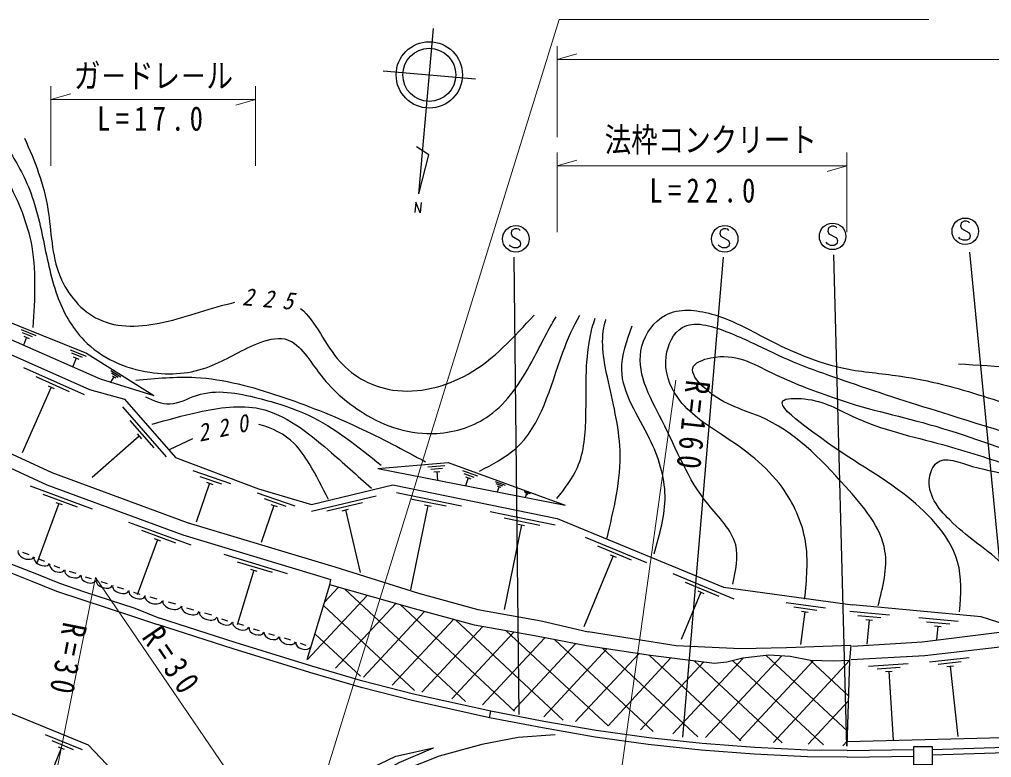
# Model space of a CAD drawing. Units: millimetres, scale not verified. Extents: x 40000 to 680000, y 20000 to 380000.
# Drawn here: x 81388 to 154718, y 289699 to 345331 of the extents above; entities that cross this region are included whole.
import ezdxf
from ezdxf.enums import TextEntityAlignment as Align

# ---------------------------------------------------------------- set-up
doc = ezdxf.new("R2010")
doc.units = ezdxf.units.MM
doc.header["$LTSCALE"] = 1000
for name, color, linetype, lineweight in [('M-BGD', 7, 'Continuous', 25), ('M-BMK-SRVR', 3, 'Continuous', 25), ('M-STR-HTXT', 7, 'Continuous', 13), ('M-STR-STRC', 7, 'Continuous', 25), ('M-TTL', 2, 'Continuous', 140)]:
    doc.layers.add(name, color=color, linetype=linetype, lineweight=lineweight)
doc.styles.add('ＭＳ ゴシック', font='')
doc.styles.get('ＭＳ ゴシック').set_extended_font_data('MS Gothic')

msp = doc.modelspace()

# ---------------------------------------------------------------- linework, layer by layer
at = {"layer": 'M-BGD'}
for p, q in [((81512, 321952), (82626, 321507)), ((82377, 321400), (81619, 321703)), ((81927, 321373), (81695, 320793)), ((81726, 321453), (82127, 321293)), ((85214, 320439), (86421, 319956)), ((86151, 319841), (85330, 320169)), ((85663, 319812), (85412, 319184)), ((85446, 319899), (85881, 319725)), ((81706, 319094), (86275, 317063)), ((82633, 318409), (85145, 317292)), ((88510, 318394), (88260, 317999)), ((88284, 318878), (89044, 318397)), ((88846, 318353), (88328, 318680)), ((88373, 318481), (88647, 318308)), ((83787, 317622), (81585, 312667)), ((83559, 317723), (84016, 317520)), ((89160, 316122), (92450, 312357)), ((89712, 315110), (91522, 313039)), ((90429, 313910), (86873, 310804)), ((90264, 314098), (90593, 313722)), ((94454, 313719), (92676, 312897)), ((112186, 311611), (113481, 311721)), ((94475, 311329), (97312, 310353)), ((108424, 311476), (122553, 308732)), ((113292, 311496), (112411, 311421)), ((112636, 311232), (113102, 311271)), ((112869, 311251), (112926, 310578)), ((114814, 311338), (115942, 310929)), ((115696, 310814), (114929, 311092)), ((95731, 310368), (94727, 307449)), ((94985, 310889), (96640, 310320)), ((95495, 310450), (95967, 310287)), ((115247, 310772), (115035, 310186)), ((115044, 310846), (115450, 310699)), ((117276, 310501), (118028, 310229)), ((117864, 310152), (117353, 310338)), ((82191, 310179), (86884, 308455)), ((83161, 309557), (85742, 308608)), ((99331, 309658), (102167, 308682)), ((109839, 309677), (114739, 308679)), ((117565, 310125), (117423, 309733)), ((117430, 310174), (117700, 310076)), ((119456, 309782), (119926, 309612)), ((119824, 309564), (119504, 309680)), ((119637, 309547), (119548, 309302)), ((119552, 309577), (119722, 309516)), ((84365, 308848), (82680, 304262)), ((84130, 308934), (84600, 308761)), ((99840, 309219), (101495, 308649)), ((100350, 308779), (100823, 308616)), ((103431, 308272), (108295, 309429)), ((104583, 308289), (107258, 308925)), ((110892, 309208), (113586, 308659)), ((111944, 308738), (112434, 308638)), ((100586, 308697), (99623, 305900)), ((105735, 308306), (106222, 308422)), ((105979, 308364), (107101, 303644)), ((112189, 308688), (110896, 302342)), ((116901, 308239), (121800, 307241)), ((89620, 307450), (94313, 305725)), ((117953, 307769), (120648, 307220)), ((119006, 307300), (119496, 307200)), ((90590, 306827), (93171, 305879)), ((119251, 307250), (117948, 300858)), ((91794, 306118), (90270, 301968)), ((91560, 306204), (92029, 306032)), ((124059, 306309), (128680, 304400)), ((82114, 304967), (81646, 305162)), ((125003, 305649), (127545, 304599)), ((83314, 304467), (82846, 304662)), ((96808, 305022), (101594, 303578)), ((97812, 304458), (100445, 303663)), ((126179, 304893), (123970, 299547)), ((125947, 304988), (126410, 304797)), ((84439, 303967), (84007, 304147)), ((85657, 303568), (85174, 303725)), ((99057, 303821), (97817, 299713)), ((98817, 303894), (99296, 303749)), ((86817, 303159), (86372, 303304)), ((88033, 302793), (87551, 302950)), ((130667, 303580), (135288, 301671)), ((131611, 302919), (134153, 301869)), ((89269, 302390), (88787, 302547)), ((90505, 301987), (90023, 302144)), ((103081, 297098), (104802, 302707)), ((104407, 301419), (105439, 302528)), ((115029, 293919), (105925, 302392)), ((132787, 302163), (131316, 298604)), ((132556, 302258), (133018, 302068)), ((91768, 301635), (91244, 301789)), ((93186, 301247), (92625, 301413)), ((103109, 297089), (107606, 301921)), ((139219, 301387), (142191, 300980)), ((94550, 300815), (94026, 300969)), ((111201, 294750), (104324, 301150)), ((105221, 296423), (109773, 301314)), ((107333, 295757), (111943, 300710)), ((118739, 293198), (110126, 301215)), ((139804, 301054), (141538, 300817)), ((140637, 300688), (140299, 298211)), ((140390, 300722), (140885, 300654)), ((144036, 300722), (147023, 300446)), ((95893, 300419), (95369, 300574)), ((97104, 299989), (96657, 300128)), ((109498, 295147), (114120, 300113)), ((122400, 292523), (114297, 300065)), ((144636, 300416), (146378, 300254)), ((145235, 300109), (145733, 300063)), ((145484, 300086), (145314, 298249)), ((149220, 300242), (152207, 299966)), ((149819, 299936), (151562, 299775)), ((98325, 299641), (97841, 299791)), ((99491, 299248), (99045, 299387)), ((111743, 294624), (116342, 299565)), ((125792, 292098), (118110, 299248)), ((150419, 299629), (150917, 299583)), ((150668, 299606), (150571, 298561)), ((100638, 298893), (100191, 299031)), ((101859, 298545), (101375, 298695)), ((107107, 295828), (103672, 299025)), ((114010, 294124), (118684, 299145)), ((116314, 293664), (121019, 298719)), ((129184, 291673), (121769, 298575)), ((103025, 298152), (102578, 298291)), ((118632, 293219), (123336, 298272)), ((120950, 292774), (125706, 297883)), ((132555, 291269), (125398, 297929)), ((123339, 292405), (128106, 297526)), ((125787, 292099), (130537, 297203)), ((135814, 290967), (128893, 297409)), ((130683, 291489), (135990, 297191)), ((138931, 290799), (132281, 296988)), ((133146, 291199), (138866, 297346)), ((142029, 290647), (135208, 296996)), ((135669, 290975), (141279, 297002)), ((143845, 291689), (137726, 297384)), ((138271, 290834), (144010, 297001)), ((143927, 294345), (141065, 297009)), ((144010, 297001), (143810, 290563)), ((150040, 296909), (153021, 297245)), ((128233, 291792), (132987, 296900)), ((145437, 296593), (148430, 296789)), ((146077, 296384), (147823, 296499)), ((150689, 296730), (152428, 296927)), ((151338, 296552), (151835, 296608)), ((151587, 296580), (152186, 291276)), ((146717, 296176), (147216, 296208)), ((146966, 296192), (147304, 291028)), ((140879, 290702), (143915, 293964)), ((116847, 292704), (116948, 293193)), ((83341, 291441), (86119, 290309)), ((121794, 291409), (119010, 291206)), ((84541, 290412), (83199, 287113)), ((83825, 290973), (85446, 290313)), ((84310, 290506), (84773, 290318)), ((140846, 290252), (136850, 290444)), ((143496, 290578), (143821, 290927)), ((155744, 290455), (150243, 290270)), ((143835, 290223), (140846, 290252)), ((143830, 289723), (148854, 289795)), ((143835, 290223), (148852, 290295)), ((155763, 290056), (150245, 289870))]:
    msp.add_line(p, q, dxfattribs=at)
for points in [[(74764, 324867), (86456, 320190), (91520, 316988)], [(74710, 324500), (76940, 323154), (80507, 321304), (87487, 318254), (91520, 316988)], [(74526, 323257), (80050, 320378), (86684, 317428), (89301, 316721), (93152, 312313), (99420, 309944), (103414, 308782), (109562, 310244), (121955, 307719), (134502, 302536), (144222, 301207)], [(73469, 316125), (75252, 315137), (83835, 311173), (94038, 307424), (105170, 304066), (111494, 302077), (115968, 300851), (120739, 299996), (124290, 299185)], [(73313, 315068), (74800, 314244), (83452, 310248), (93721, 306475), (104881, 303109)], [(108424, 311476), (113735, 311926), (122553, 308732)], [(77025, 305928), (78823, 305101), (80671, 304323), (82548, 303586), (84410, 302837), (86296, 302201), (90103, 300953), (91951, 300213)], [(76762, 305355), (78569, 304524), (80440, 303737), (82313, 303002), (84192, 302245), (86100, 301602), (89907, 300355), (91797, 299737)], [(144105, 298150), (144010, 297001), (142764, 296956), (141058, 297009), (139521, 297303), (137929, 297406), (135962, 297187), (134750, 296880), (133826, 296797), (128983, 297396), (124151, 298115), (120511, 298818), (115703, 299679), (111177, 300920), (104802, 302707), (104881, 303109)], [(144227, 298097), (149488, 298410), (156917, 299359), (153944, 300307), (144222, 301207)], [(116948, 293193), (111122, 294485), (107287, 295459), (103437, 296586), (97659, 298363), (91951, 300213)], [(116847, 292704), (111006, 293998), (107155, 294976), (103290, 296108), (97505, 297888), (91797, 299737)], [(144105, 298150), (139259, 297974), (135801, 297902), (130935, 298108), (124290, 299185)], [(167047, 294520), (162589, 296321), (157756, 298284), (149692, 297373), (144118, 297059)], [(73472, 295998), (86573, 290664), (88423, 288701), (94884, 285548), (97045, 283586), (106731, 288333), (109775, 289800), (112611, 290429)], [(143830, 289723), (140831, 289752), (136818, 289945), (132825, 290267), (128815, 290687), (124812, 291246), (120850, 291928), (116847, 292704)], [(136850, 290444), (132877, 290765), (128876, 291184), (124888, 291740), (120945, 292419), (116948, 293193)], [(167640, 292063), (163745, 291622), (159756, 291282), (156539, 291208), (143820, 290877)], [(119010, 291206), (116267, 290686), (113051, 289811), (110377, 288760), (106691, 286790), (101631, 283558), (99163, 282098), (95526, 280484), (91711, 279409), (88156, 278523), (82282, 279406)], [(97356, 282286), (101243, 284177), (106323, 287263), (110044, 289325), (112611, 290429)]]:
    msp.add_lwpolyline(points, dxfattribs=at)
msp.add_lwpolyline([(150242, 290532), (150248, 289158), (148856, 289153), (148851, 290526)], close=True, dxfattribs=at)
for centre, major_axis, start_param, end_param in [((81880, 305065), (-585, 244), 0, 3.141593), ((83080, 304565), (-585, 244), 0, 3.141593), ((84223, 304057), (-540, 225), 0, 3.141593), ((85415, 303646), (603, -196), 3.141593, 6.283185), ((86595, 303231), (556, -181), 3.141593, 6.283185), ((87792, 302871), (603, -196), 3.141593, 6.283185), ((89028, 302468), (603, -196), 3.141593, 6.283185), ((90264, 302065), (603, -196), 3.141593, 6.283185), ((91506, 301712), (655, -193), 3.141593, 6.283185), ((92905, 301330), (701, -207), 3.141593, 6.283185), ((94288, 300892), (655, -193), 3.141593, 6.283185), ((95631, 300496), (655, -193), 3.141593, 6.283185), ((96880, 300058), (559, -173), 3.141593, 6.283185), ((98083, 299716), (605, -188), 3.141593, 6.283185), ((99268, 299318), (559, -173), 3.141593, 6.283185), ((100414, 298962), (559, -173), 3.141593, 6.283185), ((101617, 298620), (605, -188), 3.141593, 6.283185), ((102802, 298221), (559, -173), 3.141593, 6.283185)]:
    msp.add_ellipse(centre, major_axis=major_axis, ratio=0.6, start_param=start_param, end_param=end_param, dxfattribs=at)
for points, knots in [([(78556, 336412), (79171, 335456), (79772, 334489), (80322, 333483), (81165, 331940), (81885, 330308), (82236, 328615), (82673, 326508), (82539, 324308), (82405, 322108)], [0, 0, 0, 0, 1, 1, 1, 2, 2, 2, 3, 3, 3, 3]), ([(79982, 336423), (80655, 335381), (81331, 334342), (81842, 333229), (82460, 331882), (82836, 330424), (83133, 328946), (83452, 327460), (83712, 325981), (84233, 324532), (84677, 323288), (85332, 322099), (86261, 321144), (87544, 319824), (89359, 318994), (91212, 318737), (92759, 318503), (94329, 318619), (95735, 319182), (96956, 319645), (98008, 320366), (99293, 320877), (99995, 321166), (100763, 321389), (101399, 321246), (102454, 321027), (103163, 319804), (103933, 318763), (104930, 317438), (106010, 316478), (107321, 315685), (108926, 314620), (110904, 314019), (112868, 314133), (114294, 314212), (115714, 314670), (116829, 315485), (118230, 316485), (119183, 317962), (120029, 319518), (120651, 320662), (121215, 321850), (121880, 322928)], [0, 0, 0, 0, 1, 1, 1, 2, 2, 2, 3, 3, 3, 4, 4, 4, 5, 5, 5, 6, 6, 6, 7, 7, 7, 8, 8, 8, 9, 9, 9, 10, 10, 10, 11, 11, 11, 12, 12, 12, 13, 13, 13, 14, 14, 14, 14]), ([(81762, 336378), (82574, 334654), (83231, 332889), (83532, 331031), (83805, 329346), (83786, 327584), (84453, 325967), (85018, 324598), (86075, 323332), (87375, 322730), (88822, 322033), (90599, 322132), (92248, 322509), (94152, 322915), (95807, 323614), (97640, 324012)], [0, 0, 0, 0, 1, 1, 1, 2, 2, 2, 3, 3, 3, 4, 4, 4, 5, 5, 5, 5]), ([(135192, 302766), (135421, 303793), (135650, 304819), (135420, 305727), (135132, 306860), (134128, 307806), (133331, 308792), (131778, 310712), (131008, 312784), (129858, 315124), (128901, 316924), (127828, 318832), (128348, 320717), (128608, 321664), (129267, 322597), (130125, 323050), (131145, 323594), (132451, 323459), (133610, 323124), (134831, 322785), (135860, 322246), (136918, 321707), (139032, 320572), (141165, 319555), (143444, 319074), (144759, 318775), (146129, 318685), (147478, 318497), (149606, 318203), (151693, 317700), (153736, 317049), (155690, 316458), (157598, 315732), (159572, 315179), (160686, 314861), (161822, 314597), (162968, 314506), (164371, 314392), (165792, 314545), (167208, 314584), (169545, 314662), (171866, 314450), (174189, 314194), (177153, 313928), (180100, 313590), (183099, 313552), (184476, 313538), (185862, 313598), (187204, 313879), (188892, 314237), (190501, 314964), (192028, 315817), (193864, 316855), (195570, 318077), (197107, 319491), (198438, 320760), (199620, 322159), (200782, 323603), (201436, 324422), (202086, 325248), (202577, 326152), (203584, 328006), (203923, 330188), (204131, 332351)], [0, 0, 0, 0, 1, 1, 1, 2, 2, 2, 3, 3, 3, 4, 4, 4, 5, 5, 5, 6, 6, 6, 7, 7, 7, 8, 8, 8, 9, 9, 9, 10, 10, 10, 11, 11, 11, 12, 12, 12, 13, 13, 13, 14, 14, 14, 15, 15, 15, 16, 16, 16, 17, 17, 17, 18, 18, 18, 19, 19, 19, 20, 20, 20, 21, 21, 21, 21]), ([(152310, 300694), (152400, 301982), (152490, 303270), (152157, 304461), (151573, 306548), (149692, 308337), (148027, 309616), (145769, 311350), (143907, 312145), (140644, 314686), (139701, 315391), (138660, 316235), (138965, 316573), (139164, 316791), (139933, 316802), (140597, 316731), (142163, 316568), (143144, 315923), (144251, 315405), (146455, 314391), (148748, 313900), (151025, 313287), (152822, 312759), (154621, 312238), (156380, 311604), (158384, 310908), (160339, 310101), (162308, 309246), (164385, 308351), (166472, 307412), (168659, 307008), (171205, 306543), (173881, 306845), (176516, 307255), (180651, 307917), (184628, 308927), (188498, 310425), (191908, 311769), (195241, 313380), (197976, 315704), (200324, 317640), (202291, 319977), (204314, 322380), (205110, 323364), (205909, 324368), (206937, 324953), (208446, 325852), (210423, 325835), (212248, 326383), (213813, 326847), (215286, 327707), (216171, 328944), (216870, 329921), (217201, 331134), (217542, 332351)], [0, 0, 0, 0, 1, 1, 1, 2, 2, 2, 3, 3, 3, 4, 4, 4, 5, 5, 5, 6, 6, 6, 7, 7, 7, 8, 8, 8, 9, 9, 9, 10, 10, 10, 11, 11, 11, 12, 12, 12, 13, 13, 13, 14, 14, 14, 15, 15, 15, 16, 16, 16, 17, 17, 17, 18, 18, 18, 18]), ([(140619, 301637), (140768, 303102), (140918, 304567), (140678, 305998), (140434, 307455), (139786, 308877), (138913, 310071), (137724, 311695), (136117, 312896), (134358, 314038), (133128, 314844), (131908, 315607), (131050, 316834), (130415, 317705), (130016, 318798), (130169, 319938), (130281, 320815), (130717, 321720), (131382, 322111), (132274, 322639), (133555, 322252), (134665, 321823), (135883, 321367), (136862, 320856), (137895, 320377), (139854, 319397), (141899, 318693), (143951, 317999), (146439, 317120), (148962, 316348), (151483, 315547), (155104, 314418), (158716, 313254), (162422, 312445), (165540, 311790), (168717, 311401), (171914, 311223), (175175, 311071), (178435, 311190), (181710, 311547), (184841, 311912), (187964, 312498), (190858, 313692), (192766, 314507), (194553, 315596), (196294, 316771), (197145, 317339), (197988, 317920), (198691, 318630), (200007, 320000), (200776, 321847), (201925, 323402), (202926, 324786), (204200, 325941), (205165, 327349), (205822, 328308), (206373, 329361), (206626, 330479), (206747, 331015), (206800, 331566), (206822, 332122)], [0, 0, 0, 0, 1, 1, 1, 2, 2, 2, 3, 3, 3, 4, 4, 4, 5, 5, 5, 6, 6, 6, 7, 7, 7, 8, 8, 8, 9, 9, 9, 10, 10, 10, 11, 11, 11, 12, 12, 12, 13, 13, 13, 14, 14, 14, 15, 15, 15, 16, 16, 16, 17, 17, 17, 18, 18, 18, 19, 19, 19, 20, 20, 20, 20]), ([(146168, 301153), (146527, 302558), (146886, 303963), (146679, 305262), (146394, 307053), (145030, 308643), (143697, 310132), (141755, 312301), (139877, 314256), (137251, 315392), (135813, 316007), (134315, 316306), (132945, 317677), (132495, 318113), (132060, 318660), (132172, 319058), (132283, 319455), (132944, 319709), (133553, 319831), (135374, 320214), (136729, 319391), (138144, 318694), (139727, 317942), (141181, 317361), (142703, 316862), (145067, 315986), (147564, 315507), (149991, 314814), (152759, 314023), (155453, 313031), (158174, 312028), (161016, 311004), (163872, 309956), (166821, 309459), (171004, 308775), (175352, 309302), (179654, 309898), (182541, 310318), (185384, 310798), (188138, 311694), (191231, 312737), (194190, 314261), (196748, 316271), (198741, 317821), (200513, 319633), (202096, 321599), (203259, 323106), (204289, 324708), (205640, 326033), (207145, 327529), (209065, 328655), (210382, 330275), (210850, 330851), (211242, 331489), (211588, 332161)], [0, 0, 0, 0, 1, 1, 1, 2, 2, 2, 3, 3, 3, 4, 4, 4, 5, 5, 5, 6, 6, 6, 7, 7, 7, 8, 8, 8, 9, 9, 9, 10, 10, 10, 11, 11, 11, 12, 12, 12, 13, 13, 13, 14, 14, 14, 15, 15, 15, 16, 16, 16, 17, 17, 17, 18, 18, 18, 18]), ([(102595, 323550), (103750, 322588), (104431, 320814), (105576, 319532), (106630, 318353), (108059, 317624), (109559, 317398), (111484, 317108), (113527, 317645), (115230, 318606), (117190, 319713), (118700, 321383), (120210, 323053)], [0, 0, 0, 0, 1, 1, 1, 2, 2, 2, 3, 3, 3, 4, 4, 4, 4]), ([(116082, 311293), (117057, 311795), (118033, 312296), (118805, 312980), (120757, 314709), (121411, 317603), (122384, 320245), (122746, 321229), (123153, 322178), (123660, 323042)], [0, 0, 0, 0, 1, 1, 1, 2, 2, 2, 3, 3, 3, 3]), ([(121930, 309217), (122517, 309967), (123105, 310717), (123475, 311561), (124000, 312753), (124091, 314132), (124117, 315478), (124156, 317474), (124051, 319398), (124431, 321359), (124527, 321855), (124654, 322353), (124825, 322828)], [0, 0, 0, 0, 1, 1, 1, 2, 2, 2, 3, 3, 3, 4, 4, 4, 4]), ([(125691, 306168), (126231, 308405), (126770, 310641), (126691, 312854), (126625, 314688), (126134, 316506), (125735, 318375), (125433, 319788), (125183, 321229), (125602, 322606), (125612, 322640), (125623, 322674), (125634, 322708)], [0, 0, 0, 0, 1, 1, 1, 2, 2, 2, 3, 3, 3, 4, 4, 4, 4]), ([(129263, 305064), (129685, 306518), (130107, 307972), (130089, 309421), (130071, 310879), (129607, 312332), (128924, 313729), (128068, 315481), (126866, 317144), (126823, 318916), (126797, 319994), (127199, 321112), (127601, 322229)], [0, 0, 0, 0, 1, 1, 1, 2, 2, 2, 3, 3, 3, 4, 4, 4, 4]), ([(152214, 319379), (155122, 319194), (158029, 319008), (160924, 318681), (163602, 318378), (166270, 317954), (168911, 317435), (171579, 316911), (174220, 316291), (176906, 315841)], [0, 0, 0, 0, 1, 1, 1, 2, 2, 2, 3, 3, 3, 3]), ([(90163, 318135), (91671, 318282), (93180, 318429), (94676, 318348), (96827, 318230), (98951, 317639), (101018, 316946), (103048, 316265), (105023, 315485), (106946, 314587), (108667, 313785), (110347, 312887), (112028, 311989)], [0, 0, 0, 0, 1, 1, 1, 2, 2, 2, 3, 3, 3, 4, 4, 4, 4]), ([(90896, 316895), (91509, 316611), (92122, 316327), (92728, 316347), (93402, 316370), (94067, 316770), (94754, 316998), (96251, 317495), (97852, 317176), (99386, 316788), (100712, 316452), (101988, 316064), (103181, 315501), (105165, 314565), (106919, 313144), (108673, 311724)], [0, 0, 0, 0, 1, 1, 1, 2, 2, 2, 3, 3, 3, 4, 4, 4, 5, 5, 5, 5]), ([(91406, 314829), (92548, 315153), (93691, 315476), (94882, 315739), (96427, 316079), (98053, 316316), (99536, 315992), (101451, 315573), (103128, 314218), (104687, 312880), (105814, 311912), (106879, 310952), (107945, 309993)], [0, 0, 0, 0, 1, 1, 1, 2, 2, 2, 3, 3, 3, 4, 4, 4, 4]), ([(104708, 309151), (104243, 310065), (103777, 310978), (103246, 311851), (102919, 312388), (102568, 312909), (102110, 313359), (101403, 314054), (100444, 314578), (99448, 314806)], [0, 0, 0, 0, 1, 1, 1, 2, 2, 2, 3, 3, 3, 3]), ([(156684, 299664), (156979, 300030), (157273, 300396), (157398, 300783), (157781, 301967), (156579, 303347), (155468, 304358), (154080, 305621), (152836, 306310), (151569, 307604), (150658, 308468), (149852, 309561), (150039, 310778), (150101, 311210), (150290, 311662), (150578, 311905), (151207, 312432), (152306, 311945), (153287, 311642), (154447, 311299), (155418, 311204), (156358, 310910), (158493, 310140), (160348, 308783), (162307, 307501), (163978, 306399), (165723, 305370), (167599, 304993), (169492, 304597), (171531, 304926), (173540, 305247), (175507, 305561), (177440, 305877), (179337, 306273)], [0, 0, 0, 0, 1, 1, 1, 2, 2, 2, 3, 3, 3, 4, 4, 4, 5, 5, 5, 6, 6, 6, 7, 7, 7, 8, 8, 8, 9, 9, 9, 10, 10, 10, 11, 11, 11, 11])]:
    msp.add_open_spline(points, degree=3, knots=knots, dxfattribs=at)
at = {"layer": 'M-BMK-SRVR'}
for p, q in [((111522, 332189), (112611, 344642)), ((108820, 341460), (115793, 340850)), ((112282, 335134), (111329, 335720)), ((111522, 332189), (112282, 335134))]:
    msp.add_line(p, q, dxfattribs=at)
msp.add_lwpolyline([(111683, 331522), (111615, 330754), (111284, 331559), (111220, 330787)], dxfattribs=at)
for radius in [2500, 2000]:
    msp.add_circle((112306, 341155), radius, dxfattribs=at)
at = {"layer": 'M-STR-HTXT'}
for p, q in [((121944, 336462), (121944, 343313)), ((121944, 342313), (123444, 342733)), ((121944, 342313), (229241, 342313)), ((83760, 334296), (83760, 340296)), ((99206, 340296), (99206, 334296)), ((83760, 339296), (85260, 339716)), ((83760, 339296), (99206, 339296)), ((99206, 339296), (97706, 338876)), ((121944, 329296), (121944, 335296)), ((143810, 335296), (143810, 329296)), ((121944, 334296), (123444, 334716)), ((121944, 334296), (143810, 334296)), ((143810, 334296), (142310, 333876)), ((126759, 288430), (130907, 318142))]:
    msp.add_line(p, q, dxfattribs=at)
msp.add_lwpolyline([(102333, 280962), (87121, 303265), (81723, 276327)], dxfattribs=at)
at = {"layer": 'M-STR-STRC'}
for p, q in [((156643, 290856), (153071, 327796)), ((119077, 292953), (118715, 327408)), ((131433, 291232), (134509, 327408)), ((143810, 290563), (142815, 327582))]:
    msp.add_line(p, q, dxfattribs=at)
for points in [[(153057, 330005), (152977, 330085), (152817, 330125), (152657, 330125), (152417, 330005), (152377, 329765), (152457, 329565), (153017, 329245), (153097, 329045), (153057, 328805), (152857, 328685), (152577, 328685), (152337, 328805), (152257, 328925)], [(119151, 329432), (119071, 329512), (118911, 329552), (118751, 329552), (118511, 329432), (118471, 329192), (118551, 328992), (119111, 328672), (119191, 328472), (119151, 328232), (118951, 328112), (118671, 328112), (118431, 328232), (118351, 328352)], [(134907, 329432), (134827, 329512), (134667, 329552), (134507, 329552), (134267, 329432), (134227, 329192), (134307, 328992), (134867, 328672), (134947, 328472), (134907, 328232), (134707, 328112), (134427, 328112), (134187, 328232), (134107, 328352)], [(143051, 329623), (142971, 329703), (142811, 329743), (142651, 329743), (142411, 329623), (142371, 329383), (142451, 329183), (143011, 328863), (143091, 328663), (143051, 328423), (142851, 328303), (142571, 328303), (142331, 328423), (142251, 328543)]]:
    msp.add_lwpolyline(points, dxfattribs=at)
for centre in [(142731, 328983), (152737, 329365), (118831, 328792), (134587, 328792)]:
    msp.add_circle(centre, 1000, dxfattribs=at)
at = {"layer": 'M-TTL', "color": 7, "lineweight": 13}
msp.add_lwpolyline([(101476, 278717), (122097, 345331), (149982, 345331)], dxfattribs=at)

# ---------------------------------------------------------------- texts
at = {"layer": 'M-BGD', "char_height": 1320, "attachment_point": 7, "style": 'ＭＳ ゴシック'}
for s, insert, rotation in [('\\T1.87;\\W0.9;\\Q15;225', (98161, 323780), 354.7), ('\\T1.87;\\W0.9;\\Q15;220', (94985, 313474), 12.3)]:
    msp.add_mtext(s, dxfattribs=dict(at, insert=insert, rotation=rotation))
at = {"layer": 'M-STR-HTXT', "style": 'ＭＳ ゴシック', "width": 0.8}
for s, p in [('ガ－ドレ－ル', (85497, 339620)), ('法枠コンクリート', (125535, 334796))]:
    msp.add_text(s, height=1833, dxfattribs=at).set_placement(p, align=Align.BOTTOM_LEFT)
at = {"layer": 'M-STR-HTXT', "char_height": 1833, "attachment_point": 7, "style": 'ＭＳ ゴシック'}
for s, insert in [('\\T1.4;\\W0.8;L=17.0', (87250, 336917)), ('\\T1.4;\\W0.8;L=22.0', (128916, 331504))]:
    msp.add_mtext(s, dxfattribs=dict(at, insert=insert))
for s, insert, rotation in [('\\T1.42;\\W0.8;R=160', (131656, 318212), 263.8), ('\\T1.45;\\W0.8;R=30', (84674, 299987), 258.9), ('\\T1.45;\\W0.8;R=30', (90540, 298756), 304.2)]:
    msp.add_mtext(s, dxfattribs=dict(at, insert=insert, rotation=rotation))

doc.saveas('drawing.dxf')
